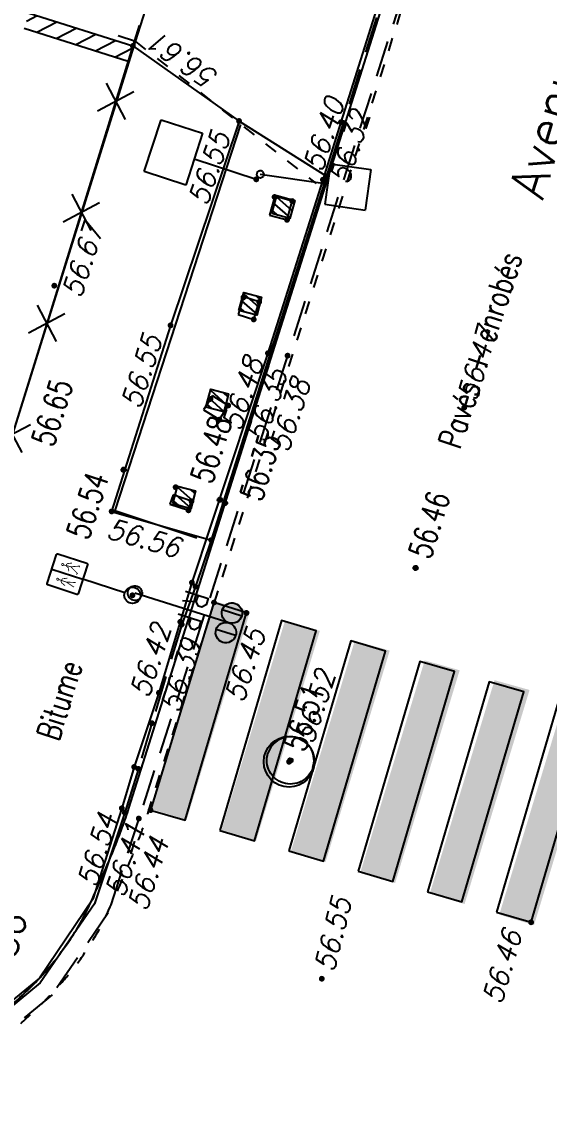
# Model space of a CAD drawing. Extents: x 661843 to 662062, y 6866352 to 6866909.
# Drawn here: x 661859.83 to 661867.09, y 6866378.47 to 6866393.48 of the extents above; entities that cross this region are included whole.
import ezdxf
from ezdxf.enums import TextEntityAlignment as Align

# ---------------------------------------------------------------- set-up
doc = ezdxf.new("R2010")
doc.units = 0
for name, pattern in [('CONTINU', [0]), ('DISCONTINU', [0.75, 0.5, -0.25]), ('JSI_TCO', [1, 0.5, 0.5]), ('JSI_TIC', [0.2, 0.08, 0.01, -0.1, 0.01])]:
    doc.linetypes.add(name, pattern=pattern)
doc.layers.get('0').update_dxf_attribs({"linetype": 'CONTINUOUS'})
for name, color, linetype in [('ALTI', 140, 'CONTINUOUS'), ('BORDURE', 7, 'CONTINU'), ('GEO_ALTI-PIC', 7, 'CONTINUOUS'), ('GEO_ALTI-PIC_REGARDS', 5, 'CONTINUOUS'), ('GEO_ALTICOT', 7, 'CONTINUOUS'), ('GEO_BORDURE', 7, 'CONTINUOUS'), ('GEO_CHANGE_REVET', 252, 'DISCONTINU'), ('GEO_CLOTURE', 7, 'CONTINUOUS'), ('GEO_CLOTURE_S', 7, 'CONTINUOUS'), ('GEO_ENTREE', 7, 'DISCONTINU'), ('GEO_FEUX', 7, 'CONTINUOUS'), ('GEO_LIGNE_CONT', 252, 'CONTINUOUS'), ('GEO_MOB_URB_S', 7, 'CONTINUOUS'), ('GEO_MUR', 1, 'CONTINUOUS'), ('GEO_MUR_HACHURE', 1, 'CONTINUOUS'), ('GEO_PANNEAU', 7, 'CONTINUOUS'), ('GEO_REGARD', 7, 'CONTINUOUS'), ('GEO_RTE_TEXTE', 7, 'CONTINUOUS'), ('GEO_TROTTOIR_BAS', 7, 'CONTINUOUS'), ('GEO_TROTTOIR_BATEAU', 7, 'DISCONTINU'), ('GEO_TROTTOIR_HAUT', 252, 'CONTINUOUS'), ('LIMITE', 7, 'CONTINUOUS'), ('MARQUAGE', 7, 'CONTINUOUS'), ('MOB', 6, 'CONTINUOUS'), ('NUMEROS', 1, 'CONTINUOUS'), ('OBJASS', 22, 'CONTINUOUS'), ('OBJSLT', 200, 'CONTINUOUS'), ('POINTS-POLYGO', 7, 'CONTINUOUS'), ('SIGNAL', 6, 'CONTINUOUS'), ('TEXTE', 7, 'CONTINUOUS'), ('VOIRIE', 7, 'CONTINUOUS'), ('Z', 4, 'CONTINUOUS')]:
    doc.layers.add(name, color=color, linetype=linetype)
doc.styles.add('36-2', font='romans.shx', dxfattribs={"height": 0.36})
doc.styles.add('ROMANS', font='romans.shx', dxfattribs={"width": 0.95, "oblique": 13.5, "height": 5})
doc.styles.get("Standard").update_dxf_attribs({"font": 'romans.shx'})
doc.linetypes.add('JSI_CLOX', pattern='A,0.8,0.1,[135,jsi_form.shx,S=0.05,R=0,X=0,Y=0],0.1', length=1)

# ---------------------------------------------------------------- blocks, each defined once
blk = doc.blocks.new('PTTOPO')
at = {"color": 0, "const_width": 0.04}
blk.add_lwpolyline([(0, 0.02, 1), (0, -0.02, 1)], format="xyb", close=True, dxfattribs=at)
at = {"color": 0}
blk.add_point((0, 0), dxfattribs=at)
at = {"layer": 'GEO_ALTICOT', "style": 'ROMANS', "oblique": 13.5, "width": 0.95}
blk.add_attdef('ALT', text='', height=0.28, dxfattribs=at).set_placement((0.1, -0.1), align=Align.TOP_LEFT)
blk = doc.blocks.new('P396', base_point=(67.75, 76.5))
for p, q in [((68.749, 77.499), (67.75, 77.499)), ((67.75, 77.499), (67.75, 76.5)), ((68.749, 76.5), (68.749, 77.499)), ((67.75, 76.5), (68.749, 76.5))]:
    blk.add_line(p, q)
blk = doc.blocks.new('P705', base_point=(80.25, 78))
for p, q in [((79.75, 79.199), (79.75, 79.999)), ((79.75, 79.999), (80.749, 79.999)), ((80.749, 79.999), (80.749, 79.199)), ((80.25, 79.199), (79.75, 79.199)), ((80.25, 78), (80.25, 79.199)), ((80.749, 79.199), (80.25, 79.199))]:
    blk.add_line(p, q)
blk = doc.blocks.new('P610')
blk.add_line((0, 0.149), (0, 0.956))
blk.add_lwpolyline([(0.28, 0.956), (-0.28, 0.956, -0.414214), (-0.3, 0.976), (-0.3, 1.536, -0.414214), (-0.28, 1.556), (0.28, 1.556, -0.414214), (0.3, 1.536), (0.3, 0.976, -0.414214)], format="xyb", close=True)
for points, const_width in [([(-0.148, 1.414, 1), (-0.139, 1.377, 1)], 0.0154), ([(0.137, 1.411, 1), (0.145, 1.374, 1)], 0.0149)]:
    blk.add_lwpolyline(points, format="xyb", close=True, dxfattribs=dict(const_width=const_width))
blk.add_lwpolyline([(0, 1.556), (0, 0.956)])
at = {"flags": 128}
for points, const_width in [([(-0.189, 1.292), (-0.214, 1.231)], 0.0154), ([(-0.098, 1.293), (-0.07, 1.234)], 0.0154), ([(0.194, 1.296), (0.22, 1.239)], 0.0149), ([(0.046, 1.098), (0.071, 1.083)], 0.0149), ([(0.188, 1.081), (0.212, 1.09)], 0.0149)]:
    blk.add_lwpolyline(points, dxfattribs=dict(at, const_width=const_width))
for points, const_width in [([(-0.143, 1.376), (-0.143, 1.231), (-0.19, 1.067)], 0.0154), ([(-0.143, 1.228), (-0.099, 1.063)], 0.0154), ([(0.142, 1.33), (0.117, 1.279), (0.06, 1.246)], 0.0149), ([(0.141, 1.375), (0.15, 1.238), (0.066, 1.079)], 0.0149), ([(0.15, 1.234), (0.213, 1.081)], 0.0149)]:
    blk.add_lwpolyline(points, dxfattribs=dict(const_width=const_width))
for points, const_width in [([(-0.144, 1.323, 0.434599), (-0.189, 1.292, 0.434599)], 0.0154), ([(-0.144, 1.323, -0.434599), (-0.098, 1.293, -0.434599)], 0.0154), ([(0.149, 1.324, -0.434599), (0.194, 1.296, -0.434599)], 0.0149)]:
    blk.add_lwpolyline(points, format="xyb", dxfattribs=dict(const_width=const_width))
blk.add_circle((0, 0), 0.149)
blk = doc.blocks.new('P050', base_point=(17.75, 21))
blk.add_circle((17.75, 21), 0.349)
blk = doc.blocks.new('GEOCROIX')
at = {"color": 0, "linetype": 'BYBLOCK'}
for p, q in [((-0.5, 0.5), (0.5, -0.5)), ((-0.5, -0.5), (0.5, 0.5))]:
    blk.add_line(p, q, dxfattribs=at)
blk = doc.blocks.new('$B_200')
at = {"color": 0, "linetype": 'BYBLOCK', "flags": 128}
for points in [[(0, -0.5, -0.414214), (-0.5, 0, -0.414214), (0, 0.5)], [(0, -0.5, 0.414214), (0.5, 0, 0.414214), (0, 0.5)]]:
    blk.add_lwpolyline(points, format="xyb", dxfattribs=at)
blk = doc.blocks.new('$B_105')
at = {"color": 0, "linetype": 'BYBLOCK', "flags": 128}
for points in [[(-0.1875, 0.625), (-0.1875, 1)], [(-0.1875, 1), (0.1875, 1)], [(0.1875, 0.625), (0.1875, 1)], [(-0.1875, 0.625), (0.1875, 0.625)], [(0, 0.625), (0, 0)]]:
    blk.add_lwpolyline(points, dxfattribs=at)
blk = doc.blocks.new('TCPOINT')
at = {"color": 0}
blk.add_point((0, 0), dxfattribs=at)
at = {"layer": 'NUMEROS', "style": '36-2'}
blk.add_attdef('MAT', (0.1, 0.1), '', height=0.36, dxfattribs=at)
at = {"layer": 'Z', "style": 'ROMANS'}
blk.add_attdef('ALT', text='', height=0.36, dxfattribs=at).set_placement((0.1, -0.1), align=Align.TOP_LEFT)
blk = doc.blocks.new('$B_124')
at = {"linetype": 'CONTINUOUS'}
for points in [[(-0.094, 0.812, -0.414214), (-0.187, 0.906, -0.414214), (-0.094, 1)], [(0.094, 0.812, -0.414214), (0, 0.906, -0.414214), (0.094, 1)]]:
    blk.add_hatch(color=0, dxfattribs=at).paths.add_polyline_path(points)
at = {"color": 0, "linetype": 'BYBLOCK', "flags": 128}
for points in [[(-0.094, 0.812, -0.414214), (-0.187, 0.906, -0.414214), (-0.094, 1)], [(0.094, 0.812, -0.414214), (0, 0.906, -0.414214), (0.094, 1)]]:
    blk.add_lwpolyline(points, format="xyb", close=True, dxfattribs=at)
for points in [[(-0.094, 1, -0.414214), (0, 0.906, -0.414214), (-0.094, 0.812)], [(0.094, 1, -0.414214), (0.188, 0.906, -0.414214), (0.094, 0.812)]]:
    blk.add_lwpolyline(points, format="xyb", dxfattribs=at)
for points in [[(0, 0.938), (0, 0)], [(-0.156, 0.438), (-0.156, 0.656), (-0.094, 0.656), (-0.062, 0.625), (-0.062, 0.594), (-0.094, 0.562), (-0.156, 0.562)], [(0.062, 0.438), (0.062, 0.656), (0.125, 0.656), (0.156, 0.625), (0.156, 0.594), (0.125, 0.562), (0.062, 0.562)], [(-0.094, 0.562), (-0.062, 0.438)]]:
    blk.add_lwpolyline(points, dxfattribs=at)
blk = doc.blocks.new('$B_038')
at = {"color": 0, "linetype": 'BYBLOCK', "flags": 128}
blk.add_lwpolyline([(-0.5, 0.5), (0.5, 0.5), (0.5, -0.5), (-0.5, -0.5)], close=True, dxfattribs=at)
for points in [[(-0.344, 0.5), (-0.5, 0.188)], [(0.031, 0.5), (-0.469, -0.5)], [(0.438, 0.5), (-0.062, -0.5)], [(0.5, -0.188), (0.344, -0.5)]]:
    blk.add_lwpolyline(points, dxfattribs=at)
blk = doc.blocks.new('$B_028')
at = {"color": 0, "linetype": 'BYBLOCK', "flags": 128}
for points in [[(0, 0.5), (0, -0.5), (0.0938, -0.0625)], [(-0.5, -0.5), (-0.5, 0)], [(0.5, 0), (0.5, -0.5)], [(-0.0937, -0.0625), (0, -0.5)], [(-0.5, -0.5), (0.5, -0.5)]]:
    blk.add_lwpolyline(points, dxfattribs=at)
blk = doc.blocks.new('$B_210')
at = {"linetype": 'CONTINUOUS'}
blk.add_hatch(color=0, dxfattribs=at).paths.add_polyline_path([(0, -0.5, -1), (0, 0.5, -1)])
at = {"color": 0, "linetype": 'BYBLOCK', "flags": 128}
blk.add_lwpolyline([(0, -0.5, -1), (0, 0.5, -1)], format="xyb", close=True, dxfattribs=at)

msp = doc.modelspace()

# ---------------------------------------------------------------- hatches: boundary and pattern name
at = {"layer": 'GEO_MUR_HACHURE'}
h = msp.add_hatch(dxfattribs=at)
h.set_pattern_fill('_U', color=256, scale=0.2, angle=27.4353, style=0, pattern_type=0)
h.set_pattern_definition([(27.435270152, (0, 0), (-0.0921492438397, 0.1775063854057), [])])
h.paths.add_polyline_path([(661859.927, 6866393.597), (661861.357, 6866393.144), (661861.291, 6866392.934), (661859.861, 6866393.387)])
at = {"layer": 'MARQUAGE', "linetype": 'CONTINUOUS', "ltscale": 2}
for points in [[(661862.488, 6866385.499), (661862.97, 6866385.363), (661862.097, 6866382.491), (661861.619, 6866382.636)], [(661863.451, 6866385.228), (661863.932, 6866385.092), (661863.054, 6866382.201), (661862.576, 6866382.346)], [(661864.414, 6866384.957), (661864.895, 6866384.821), (661864.011, 6866381.911), (661863.533, 6866382.056)], [(661865.377, 6866384.686), (661865.858, 6866384.55), (661864.969, 6866381.621), (661864.49, 6866381.766)], [(661866.339, 6866384.414), (661866.821, 6866384.279), (661865.926, 6866381.332), (661865.447, 6866381.476)], [(661867.302, 6866384.143), (661867.784, 6866384.008), (661866.883, 6866381.042), (661866.404, 6866381.186)]]:
    msp.add_hatch(color=256, dxfattribs=at).paths.add_polyline_path(points)

# ---------------------------------------------------------------- linework, layer by layer
at = {"layer": 'BORDURE', "linetype": 'JSI_TCO', "ltscale": 2, "elevation": 57.333, "flags": 128}
msp.add_lwpolyline([(661845.99, 6866380.845), (661855.587, 6866378.808, 0.027837), (661855.92, 6866378.758, 0.020398), (661856.314, 6866378.738, 0.015403), (661856.767, 6866378.746, 0.011959), (661857.28, 6866378.783, 0.054554), (661858.024, 6866378.937, 0.047423), (661858.703, 6866379.231, 0.041287), (661859.364, 6866379.67, 0.015476), (661859.69, 6866379.943, 0.017391), (661859.981, 6866380.22, 0.019482), (661860.236, 6866380.501, 0.021695), (661860.454, 6866380.787, 0.044449), (661860.755, 6866381.309, 0.010857), (661861.089, 6866382.072, 0.008318), (661861.211, 6866382.386, 0.011712), (661861.303, 6866382.654), (661867.503, 6866402.271), (661873.272, 6866420.357)], format="xyb", dxfattribs=at)
msp.add_lwpolyline([(661862.838, 6866392.064), (661861.108, 6866386.748), (661862.236, 6866386.374)], dxfattribs=at)
at = {"layer": 'GEO_BORDURE'}
for points in [[(661861.357, 6866393.144, 56.612), (661862.819, 6866392.111, 56.546), (661864.022, 6866391.351, 56.339)], [(661862.819, 6866392.111, 56.546), (661861.876, 6866389.298, 56.552), (661861.064, 6866386.737, 56.563), (661862.436, 6866386.342, 56.364)]]:
    msp.add_polyline3d(points, dxfattribs=at)
at = {"layer": 'GEO_CHANGE_REVET'}
msp.add_polyline3d([(661883.738, 6866452.611, 55.974), (661880.375, 6866441.993, 56.038), (661877.231, 6866432.09, 56.127), (661874.073, 6866422.2, 56.186), (661870.208, 6866409.956, 56.255), (661866.912, 6866399.637, 56.304), (661863.488, 6866388.881, 56.379), (661861.438, 6866382.509, 56.439), (661861.016, 6866381.209, 56.452), (661860.246, 6866380.082, 56.464), (661859.189, 6866379.216, 56.477), (661858.022, 6866378.726, 56.461), (661856.773, 6866378.523, 56.444), (661855.51, 6866378.62, 56.428), (661849.1, 6866379.976, 56.366)], dxfattribs=at)
at = {"layer": 'GEO_CLOTURE'}
msp.add_polyline3d([(661861.357, 6866393.144, 56.612), (661860.372, 6866389.974, 56.636), (661858.002, 6866382.365, 56.694), (661854.801, 6866380.876, 56.625)], dxfattribs=at)
at = {"layer": 'GEO_ENTREE'}
msp.add_polyline3d([(661862.105, 6866395.574, 56.616), (661861.357, 6866393.144, 56.612)], dxfattribs=at)
at = {"layer": 'GEO_LIGNE_CONT'}
for points in [[(661862.553, 6866382.345), (661863.03, 6866382.204), (661863.881, 6866385.095), (661863.404, 6866385.235)], [(661863.507, 6866382.064), (661863.983, 6866381.923), (661864.835, 6866384.814), (661864.358, 6866384.954)], [(661864.46, 6866381.783), (661864.937, 6866381.643), (661865.788, 6866384.533), (661865.311, 6866384.673)], [(661865.414, 6866381.502), (661865.89, 6866381.362), (661866.742, 6866384.252), (661866.265, 6866384.393)], [(661866.366, 6866381.222), (661866.842, 6866381.081), (661867.694, 6866383.972), (661867.217, 6866384.112)]]:
    msp.add_lwpolyline(points, close=True, dxfattribs=at)
msp.add_polyline3d([(661861.6, 6866382.625, 56.464), (661862.076, 6866382.485, 56.461), (661862.921, 6866385.339, 56.447), (661862.474, 6866385.483, 56.414)], close=True, dxfattribs=at)
at = {"layer": 'GEO_MUR'}
msp.add_line((661861.357, 6866393.144, 56.612), (661861.291, 6866392.934, 56.612), dxfattribs=at)
at = {"layer": 'GEO_MUR', "elevation": 56.612, "flags": 128}
for points in [[(661859.927, 6866393.597), (661861.357, 6866393.144)], [(661859.861, 6866393.387), (661861.291, 6866392.934)]]:
    msp.add_lwpolyline(points, dxfattribs=at)
at = {"layer": 'GEO_TROTTOIR_BAS'}
for points in [[(661864.253, 6866392.087, 56.323), (661864.022, 6866391.351, 56.339), (661863.27, 6866388.986, 56.352), (661862.436, 6866386.342, 56.364), (661862.219, 6866385.702, 56.399), (661862.029, 6866385.18, 56.389)], [(661861.432, 6866383.192, 56.403), (661861.245, 6866382.591, 56.413), (661860.828, 6866381.337, 56.424), (661860.081, 6866380.248, 56.435), (661859.06, 6866379.409, 56.447), (661857.962, 6866378.916, 56.432), (661856.775, 6866378.714, 56.417), (661855.576, 6866378.816, 56.402), (661849.157, 6866380.159, 56.332)]]:
    msp.add_polyline3d(points, dxfattribs=at)
at = {"layer": 'GEO_TROTTOIR_BATEAU'}
for points in [[(661865.165, 6866394.965, 56.303), (661864.253, 6866392.087, 56.323)], [(661862.029, 6866385.18, 56.389), (661861.618, 6866383.822, 56.393), (661861.432, 6866383.192, 56.403)]]:
    msp.add_polyline3d(points, dxfattribs=at)
at = {"layer": 'GEO_TROTTOIR_HAUT'}
msp.add_polyline3d([(661867.796, 6866403.364, 56.401), (661867.596, 6866402.776, 56.407), (661867.408, 6866402.266, 56.358), (661867.041, 6866401.17, 56.371), (661865.528, 6866396.184, 56.377), (661865.313, 6866395.503, 56.454), (661865.122, 6866394.948, 56.374), (661864.223, 6866392.095, 56.396), (661863.975, 6866391.303, 56.473), (661863.217, 6866388.915, 56.483), (661862.17, 6866385.757, 56.523), (661862.01, 6866385.217, 56.417), (661861.715, 6866384.24, 56.418), (661861.374, 6866383.219, 56.434), (661861.204, 6866382.651, 56.538), (661860.806, 6866381.399, 56.542), (661860.068, 6866380.311, 56.546), (661859.05, 6866379.48, 56.55), (661857.977, 6866378.968, 56.534), (661856.808, 6866378.751, 56.518), (661855.623, 6866378.844, 56.502), (661849.173, 6866380.184, 56.409)], dxfattribs=at)
at = {"layer": 'LIMITE', "linetype": 'JSI_CLOX', "ltscale": 2, "elevation": 57.333, "flags": 128}
msp.add_lwpolyline([(661854.829, 6866380.873), (661857.99, 6866382.335), (661861.391, 6866393.206)], dxfattribs=at)
at = {"layer": 'VOIRIE', "linetype": 'JSI_TIC', "ltscale": 2, "elevation": 57.333, "flags": 128}
msp.add_lwpolyline([(661845.901, 6866380.588), (661855.531, 6866378.544, 0.027666), (661855.89, 6866378.49, 0.020699), (661856.31, 6866378.468, 0.015349), (661856.778, 6866378.476, 0.012006), (661857.305, 6866378.514, 0.054512), (661858.107, 6866378.68, 0.047216), (661858.83, 6866378.992, 0.041441), (661859.531, 6866379.458, 0.01561), (661859.873, 6866379.744, 0.017458), (661860.177, 6866380.035, 0.019452), (661860.445, 6866380.331, 0.021531), (661860.676, 6866380.633, 0.044427), (661861, 6866381.196, 0.010996), (661861.341, 6866381.975, 0.008346), (661861.466, 6866382.296, 0.011644), (661861.561, 6866382.573), (661867.76, 6866402.19), (661873.53, 6866420.275)], format="xyb", dxfattribs=at)
msp.add_lwpolyline([(661861.391, 6866393.206), (661863.882, 6866391.249)], dxfattribs=at)

# ---------------------------------------------------------------- block references
at = {"layer": 'ALTI', "linetype": 'CONTINUOUS'}
for p, xscale, yscale, rotation in [((661861.229, 6866387.311, 57.333), 0.0599999999909214, 0.0599999999909214, 251.978992450866), ((661862.554, 6866386.897, 57.333), 0.0599999999996961, 0.0599999999996961, 72.46257067545721), ((661862.625, 6866386.851, 57.333), 0.0599999999996961, 0.0599999999996961, 72.46257067545721), ((661865.251, 6866385.959, 57.333), 0.0599999997613567, 0.0599999997613567, 72.46259205561105), ((661863.527, 6866383.309, 57.333), 0.0599999997613567, 0.0599999997613567, 72.46259205561105)]:
    msp.add_blockref('$B_210', p, dxfattribs=dict(at, xscale=xscale, yscale=yscale, rotation=rotation))
at = {"layer": 'GEO_ALTI-PIC'}
ref = msp.add_blockref('PTTOPO', (661861.357, 6866393.144, 56.612), dxfattribs=at)
ref.add_attrib('ALT', '56.61', dxfattribs={"layer": 'GEO_ALTICOT', "height": 0.28, "rotation": 144.7466, "style": 'ROMANS', "oblique": 13.5, "width": 0.95}).set_placement((661862.392, 6866392.527, 56.612), align=Align.TOP_LEFT)
ref = msp.add_blockref('PTTOPO', (661864.223, 6866392.095, 56.396), dxfattribs=at)
ref.add_attrib('ALT', '56.40', dxfattribs={"layer": 'GEO_ALTICOT', "height": 0.28, "rotation": 72.0008, "style": 'ROMANS', "oblique": 13.5, "width": 0.95}).set_placement((661863.695, 6866391.48, 56.396), align=Align.TOP_LEFT)
ref = msp.add_blockref('PTTOPO', (661864.253, 6866392.087, 56.323), dxfattribs=at)
ref.add_attrib('ALT', '56.32', dxfattribs={"layer": 'GEO_ALTICOT', "height": 0.28, "rotation": 72.5844, "style": 'ROMANS', "oblique": 13.5, "width": 0.95}).set_placement((661864.056, 6866391.303, 56.323), align=Align.TOP_LEFT)
ref = msp.add_blockref('PTTOPO', (661862.819, 6866392.111, 56.546), dxfattribs=at)
ref.add_attrib('ALT', '56.55', dxfattribs={"layer": 'GEO_ALTICOT', "height": 0.28, "rotation": 71.4649, "style": 'ROMANS', "oblique": 13.5, "width": 0.95}).set_placement((661862.112, 6866391.017, 56.546), align=Align.TOP_LEFT)
for p in [(661863.056, 6866391.308, 56.499), (661863.975, 6866391.303, 56.473), (661864.022, 6866391.351, 56.339), (661863.309, 6866391.065, 56.508), (661863.551, 6866391.009, 56.498), (661863.48, 6866390.75, 56.462), (661862.879, 6866389.683, 56.502), (661863.097, 6866389.621, 56.486), (661863.021, 6866389.38, 56.492), (661862.425, 6866388.284, 56.496), (661862.669, 6866388.195, 56.485), (661862.548, 6866388, 56.493), (661861.945, 6866387.07, 56.511), (661862.164, 6866386.877, 56.489), (661862.122, 6866386.752, 56.483), (661862.436, 6866386.342, 56.364), (661862.17, 6866385.757, 56.523), (661862.219, 6866385.702, 56.399), (661861.35, 6866385.582, 56.526), (661862.474, 6866385.483, 56.414), (661861.715, 6866384.24, 56.418), (661861.618, 6866383.822, 56.393), (661861.374, 6866383.219, 56.434), (661861.432, 6866383.192, 56.403), (661861.6, 6866382.625, 56.464)]:
    msp.add_blockref('PTTOPO', p, dxfattribs=at)
ref = msp.add_blockref('PTTOPO', (661860.274, 6866389.844, 56.672), dxfattribs=at)
ref.add_attrib('ALT', '56.67', dxfattribs={"layer": 'GEO_ALTICOT', "height": 0.28, "rotation": 72, "style": 'ROMANS', "oblique": 13.5, "width": 0.95}).set_placement((661860.373, 6866389.744, 56.672), align=Align.TOP_LEFT)
ref = msp.add_blockref('PTTOPO', (661861.876, 6866389.298, 56.552), dxfattribs=at)
ref.add_attrib('ALT', '56.55', dxfattribs={"layer": 'GEO_ALTICOT', "height": 0.28, "rotation": 72.41, "style": 'ROMANS', "oblique": 13.5, "width": 0.95}).set_placement((661861.187, 6866388.216, 56.552), align=Align.TOP_LEFT)
ref = msp.add_blockref('PTTOPO', (661865.921, 6866388.166, 56.47), dxfattribs=at)
ref.add_attrib('ALT', '56.47', dxfattribs={"layer": 'GEO_ALTICOT', "height": 0.28, "rotation": 73.4925, "style": 'ROMANS', "oblique": 13.5, "width": 0.95}).set_placement((661865.819, 6866388.318, 56.47), align=Align.TOP_LEFT)
ref = msp.add_blockref('PTTOPO', (661863.217, 6866388.915, 56.483), dxfattribs=at)
ref.add_attrib('ALT', '56.48', dxfattribs={"layer": 'GEO_ALTICOT', "height": 0.28, "rotation": 71.6587, "style": 'ROMANS', "oblique": 13.5, "width": 0.95}).set_placement((661862.571, 6866387.914, 56.483), align=Align.TOP_LEFT)
ref = msp.add_blockref('PTTOPO', (661863.27, 6866388.986, 56.352), dxfattribs=at)
ref.add_attrib('ALT', '56.35', dxfattribs={"layer": 'GEO_ALTICOT', "height": 0.28, "rotation": 72.5036, "style": 'ROMANS', "oblique": 13.5, "width": 0.95}).set_placement((661862.913, 6866387.751, 56.352), align=Align.TOP_LEFT)
ref = msp.add_blockref('PTTOPO', (661863.488, 6866388.881, 56.379), dxfattribs=at)
ref.add_attrib('ALT', '56.38', dxfattribs={"layer": 'GEO_ALTICOT', "height": 0.28, "rotation": 72.1654, "style": 'ROMANS', "oblique": 13.5, "width": 0.95}).set_placement((661863.228, 6866387.619, 56.379), align=Align.TOP_LEFT)
ref = msp.add_blockref('PTTOPO', (661861.064, 6866386.737, 56.563), dxfattribs=at)
ref.add_attrib('ALT', '56.56', dxfattribs={"layer": 'GEO_ALTICOT', "height": 0.28, "rotation": 343.9521, "style": 'ROMANS', "oblique": 13.5, "width": 0.95}).set_placement((661861.054, 6866386.646, 56.563), align=Align.TOP_LEFT)
ref = msp.add_blockref('PTTOPO', (661862.921, 6866385.339, 56.447), dxfattribs=at)
ref.add_attrib('ALT', '56.45', dxfattribs={"layer": 'GEO_ALTICOT', "height": 0.28, "rotation": 72.3039, "style": 'ROMANS', "oblique": 13.5, "width": 0.95}).set_placement((661862.611, 6866384.174, 56.447), align=Align.TOP_LEFT)
ref = msp.add_blockref('PTTOPO', (661862.01, 6866385.217, 56.417), dxfattribs=at)
ref.add_attrib('ALT', '56.42', dxfattribs={"layer": 'GEO_ALTICOT', "height": 0.28, "rotation": 72.0729, "style": 'ROMANS', "oblique": 13.5, "width": 0.95}).set_placement((661861.307, 6866384.239, 56.417), align=Align.TOP_LEFT)
ref = msp.add_blockref('PTTOPO', (661862.029, 6866385.18, 56.389), dxfattribs=at)
ref.add_attrib('ALT', '56.39', dxfattribs={"layer": 'GEO_ALTICOT', "height": 0.28, "rotation": 72.3936, "style": 'ROMANS', "oblique": 13.5, "width": 0.95}).set_placement((661861.727, 6866384.031, 56.389), align=Align.TOP_LEFT)
ref = msp.add_blockref('PTTOPO', (661861.204, 6866382.651, 56.538), dxfattribs=at)
ref.add_attrib('ALT', '56.54', dxfattribs={"layer": 'GEO_ALTICOT', "height": 0.28, "rotation": 73.3591, "style": 'ROMANS', "oblique": 13.5, "width": 0.95}).set_placement((661860.585, 6866381.626, 56.538), align=Align.TOP_LEFT)
ref = msp.add_blockref('PTTOPO', (661861.245, 6866382.591, 56.413), dxfattribs=at)
ref.add_attrib('ALT', '56.41', dxfattribs={"layer": 'GEO_ALTICOT', "height": 0.28, "rotation": 72.6992, "style": 'ROMANS', "oblique": 13.5, "width": 0.95}).set_placement((661860.967, 6866381.49, 56.413), align=Align.TOP_LEFT)
ref = msp.add_blockref('PTTOPO', (661861.438, 6866382.509, 56.439), dxfattribs=at)
ref.add_attrib('ALT', '56.44', dxfattribs={"layer": 'GEO_ALTICOT', "height": 0.28, "rotation": 72.1654, "style": 'ROMANS', "oblique": 13.5, "width": 0.95}).set_placement((661861.275, 6866381.304, 56.439), align=Align.TOP_LEFT)
ref = msp.add_blockref('PTTOPO', (661863.959, 6866380.304, 56.555), dxfattribs=at)
ref.add_attrib('ALT', '56.55', dxfattribs={"layer": 'GEO_ALTICOT', "height": 0.28, "rotation": 75.995, "style": 'ROMANS', "oblique": 13.5, "width": 0.95}).set_placement((661863.852, 6866380.451, 56.555), align=Align.TOP_LEFT)
ref = msp.add_blockref('PTTOPO', (661866.842, 6866381.081, 56.464), dxfattribs=at)
ref.add_attrib('ALT', '56.46', dxfattribs={"layer": 'GEO_ALTICOT', "height": 0.28, "rotation": 73.5893, "style": 'ROMANS', "oblique": 13.5, "width": 0.95}).set_placement((661866.164, 6866380.016, 56.464), align=Align.TOP_LEFT)
at = {"layer": 'GEO_ALTI-PIC_REGARDS'}
ref = msp.add_blockref('PTTOPO', (661863.508, 6866383.291, 56.517), dxfattribs=at)
ref.add_attrib('ALT', '56.52', dxfattribs={"layer": 'GEO_ALTICOT', "height": 0.28, "rotation": 72, "style": 'ROMANS', "oblique": 13.5, "width": 0.95}).set_placement((661863.569, 6866383.603, 56.517), align=Align.TOP_LEFT)
at = {"layer": 'GEO_CLOTURE_S'}
for p, xscale, yscale, zscale, rotation in [((661861.12, 6866392.38), 0.4000000001599869, 0.4000000001599869, 0.4000000001599869, 252.7409614586189), ((661860.645, 6866390.852), 0.4000000001599869, 0.4000000001599869, 0.4000000001599869, 252.7409614586189), ((661860.17, 6866389.324), 0.3999999997861228, 0.3999999997861228, 0.3999999997861228, 252.698237218926), ((661859.694, 6866387.797), 0.3999999997861228, 0.3999999997861228, 0.3999999997861228, 252.698237218926)]:
    msp.add_blockref('GEOCROIX', p, dxfattribs=dict(at, xscale=xscale, yscale=yscale, zscale=zscale, rotation=rotation))
at = {"layer": 'GEO_FEUX', "xscale": 0.7500000000838128, "yscale": 0.7500000000838128, "zscale": 0.7500000000838128, "rotation": 72.00000000322989}
msp.add_blockref('P610', (661861.35, 6866385.582, 56.526), dxfattribs=at)
at = {"layer": 'GEO_MOB_URB_S'}
for p, xscale, yscale, rotation in [((661863.48, 6866390.75, 56.462), 0.2690640441416911, 0.2482923725619912, 74.67764588341458), ((661863.021, 6866389.38, 56.492), 0.2521831474491694, 0.227258762344718, 72.341018791407), ((661862.548, 6866388, 56.493), 0.2294502124415271, 0.2548221657052636, 58.29107201744466), ((661862.122, 6866386.752, 56.483), 0.1322474191427184, 0.2688445653766394, 71.34584308373469)]:
    msp.add_blockref('P396', p, dxfattribs=dict(at, xscale=xscale, yscale=yscale, rotation=rotation))
at = {"layer": 'GEO_PANNEAU', "xscale": 0.7500000000838128, "yscale": 0.7500000000838128, "zscale": 0.7500000000838128, "rotation": 72.00000000322989}
msp.add_blockref('P705', (661863.056, 6866391.308, 56.499), dxfattribs=at)
at = {"layer": 'GEO_REGARD', "rotation": 72.00000001718455}
msp.add_blockref('P050', (661863.508, 6866383.291, 56.517), dxfattribs=at)
at = {"layer": 'LIMITE', "linetype": 'CONTINUOUS', "xscale": 2.492332138580612, "yscale": 0.5000000000742785, "rotation": 72.2901488372678}
msp.add_blockref('$B_028', (661861.532, 6866394.469, 57.333), dxfattribs=at)
at = {"layer": 'MOB', "linetype": 'CONTINUOUS', "yscale": 0.255699999853932}
for p, xscale, rotation in [((661863.429, 6866390.927, 57.333), 0.2557126712183015, 75.04797079751566), ((661862.974, 6866389.595, 57.333), 0.2557126712183015, 75.04797079751566), ((661862.519, 6866388.263, 57.333), 0.2557126712183015, 75.04797079751566), ((661862.064, 6866386.93, 57.333), 0.2557126712483378, 75.04797077231443)]:
    msp.add_blockref('$B_038', p, dxfattribs=dict(at, xscale=xscale, rotation=rotation))
at = {"layer": 'OBJASS', "linetype": 'CONTINUOUS', "xscale": 0.6500000002129542, "yscale": 0.6500000002129542, "rotation": 72.46259222862294}
msp.add_blockref('$B_200', (661863.527, 6866383.309, 57.333), dxfattribs=at)
at = {"layer": 'OBJSLT', "linetype": 'CONTINUOUS'}
for name, xscale, yscale, rotation in [('$B_124', 1.500000000378275, 1.500000000378275, 252.4625706288166), ('$B_200', 0.2000000003417712, 0.2000000003417712, 252.4625706598553)]:
    msp.add_blockref(name, (661861.384, 6866385.613, 57.333), dxfattribs=dict(at, xscale=xscale, yscale=yscale, rotation=rotation))
at = {"layer": 'POINTS-POLYGO'}
ref = msp.add_blockref('TCPOINT', (661858.95, 6866379.867, 57.333), dxfattribs=dict(at, rotation=359.518964722964))
ref.add_attrib('MAT', 'H.29', (661858.971, 6866380, 57.333), dxfattribs={"layer": 'NUMEROS', "height": 0.36, "rotation": 71.9188, "style": '36-2'})
ref.add_attrib('ALT', '56.56', dxfattribs={"layer": 'Z', "height": 0.36, "rotation": 71.9188, "style": 'ROMANS'}).set_placement((661859.142, 6866379.944, 57.333), align=Align.TOP_LEFT)
at = {"layer": 'SIGNAL', "linetype": 'CONTINUOUS'}
for name, xscale, yscale, rotation in [('$B_105', 1.499999999551439, 1.499999999551439, 261.9230388431897), ('$B_200', 0.1000000000188173, 0.1000000000188173, 141.8366927698156)]:
    msp.add_blockref(name, (661863.11, 6866391.375, 57.333), dxfattribs=dict(at, xscale=xscale, yscale=yscale, rotation=rotation))

# ---------------------------------------------------------------- texts
at = {"layer": 'ALTI', "linetype": 'CONTINUOUS', "width": 0.75}
for s, rotation, p in [('56.65', 72.6272, (661859.955, 6866387.704, 57.333)), ('56.35', 72.4626, (661862.825, 6866386.955, 57.333))]:
    msp.add_text(s, height=0.32, rotation=rotation, dxfattribs=at).set_placement(p, align=Align.TOP_LEFT)
msp.add_text('56.48', height=0.32, rotation=72.4626, dxfattribs=at).set_placement((661862.449, 6866387.098, 57.333))
msp.add_text('56.54', height=0.32, rotation=71.979, dxfattribs=at).set_placement((661861.028, 6866387.209, 57.333), align=Align.RIGHT)
for s, p in [('56.46', (661865.3, 6866386.111, 57.333)), ('56.51', (661863.576, 6866383.461, 57.333))]:
    msp.add_text(s, height=0.32, rotation=72.4626, dxfattribs=at).set_placement(p, align=Align.MIDDLE_LEFT)
at = {"layer": 'GEO_RTE_TEXTE'}
msp.add_text('Avenue Carnot', height=0.5, rotation=73.2378, dxfattribs=at).set_placement((661867.003, 6866391.009))
at = {"layer": 'TEXTE', "linetype": 'CONTINUOUS', "width": 0.75}
for s, rotation, p in [('Pavés + enrobés', 72.0464, (661866.141, 6866388.958, 57.333)), ('Bitume', 72.4626, (661860.346, 6866384.138, 57.333))]:
    msp.add_text(s, height=0.32, rotation=rotation, dxfattribs=at).set_placement(p, align=Align.MIDDLE_CENTER)

doc.saveas('drawing.dxf')
